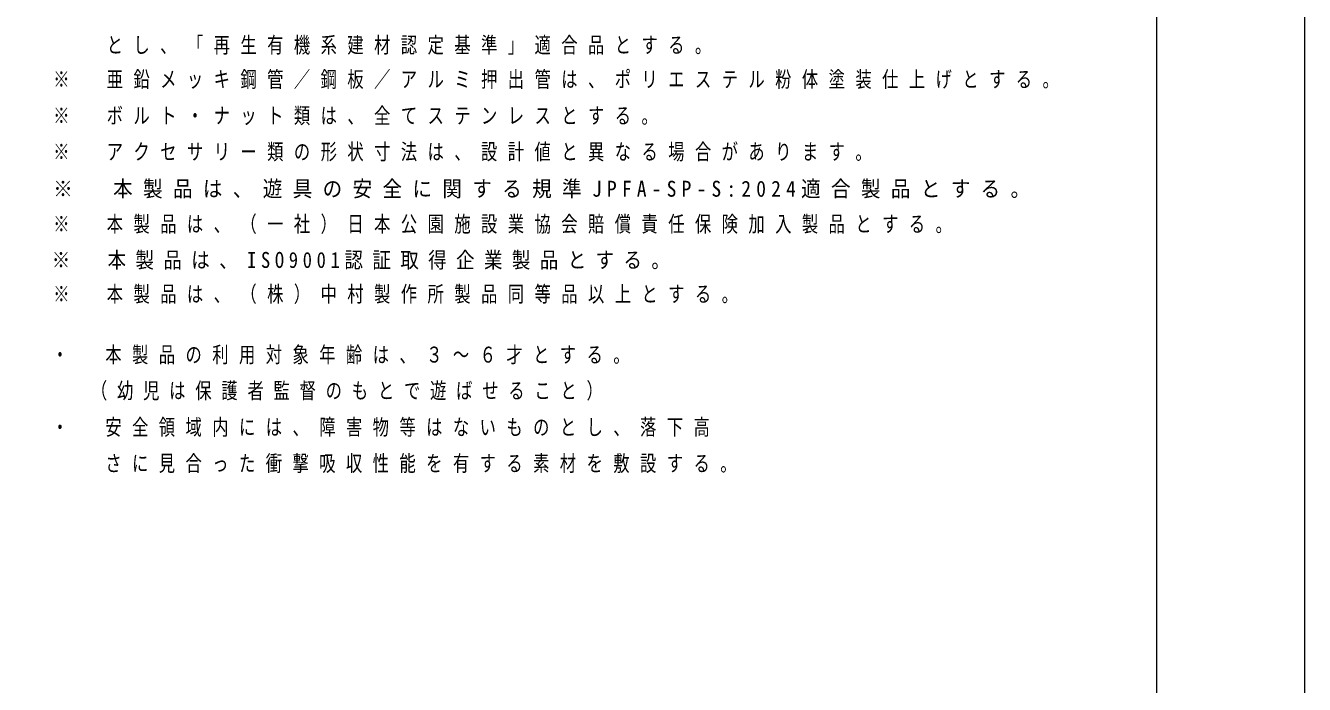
# Model space of a CAD drawing. Units: millimetres on the paper. Extents: x 0 to 420, y -594 to 297.
# Drawn here: x 272.9 to 420, y 64.7 to 140.5 of the extents above; entities that cross this region are included whole.
import ezdxf

# ---------------------------------------------------------------- set-up
doc = ezdxf.new("R2010")
doc.units = ezdxf.units.MM
for name, color, linetype, lineweight in [('0_2', 7, 'Continuous', 13), ('FMT', 7, 'Continuous', 13), ('TEXT', 7, 'Continuous', 13)]:
    doc.layers.add(name, color=color, linetype=linetype, lineweight=lineweight)
doc.styles.add('ＭＳ ゴシック', font='')
doc.styles.get('ＭＳ ゴシック').set_extended_font_data('MS Gothic')

msp = doc.modelspace()

# ---------------------------------------------------------------- linework, layer by layer
at = {"layer": '0_2'}
msp.add_lwpolyline([(0, 297), (420, 297), (420, 0), (0, 0)], close=True, dxfattribs=at)
at = {"layer": 'FMT'}
msp.add_line((403, 272), (403, 15), dxfattribs=at)

# ---------------------------------------------------------------- texts
at = {"layer": 'TEXT', "char_height": 1.833, "attachment_point": 7, "style": 'ＭＳ ゴシック'}
for s, insert in [('\\T1.64;\\W0.75;\u3000\u3000とし、「再生有機系建材認定基準」適合品とする。', (276.092, 137.092)), ('\\T1.64;\\W0.75;※\u3000亜鉛メッキ鋼管／鋼板／アルミ押出管は、ポリエステル粉体塗装仕上げとする。', (276.092, 133.15)), ('\\T1.64;\\W0.75;※\u3000ボルト・ナット類は、全てステンレスとする。', (276.092, 128.984)), ('\\T1.64;\\W0.75;※\u3000アクセサリー類の形状寸法は、設計値と異なる場合があります。', (276.092, 124.817)), ('\\T1.53;\\W0.9;※\u3000本製品は、遊具の安全に関する規準JPFA-SP-S:2024適合製品とする。', (276.092, 120.567)), ('\\T1.64;\\W0.75;※\u3000本製品は、（一社）日本公園施設業協会賠償責任保険加入製品とする。', (276.092, 116.484)), ('\\T1.51;\\W0.85;※\u3000本製品は、ISO9001認証取得企業製品とする。', (275.924, 112.378)), ('\\T1.64;\\W0.75;※\u3000本製品は、（株）中村製作所製品同等品以上とする。', (276.092, 108.43)), ('\\T1.64;\\W0.75;・\u3000本製品の利用対象年齢は、３～６才とする。', (275.931, 101.482)), ('\\T1.6;\\W0.75;\\~\u3000（幼児は保護者監督のもとで遊ばせること）', (275.931, 97.316)), ('\\T1.64;\\W0.75;・\u3000安全領域内には、障害物等はないものとし、落下高', (275.931, 93.149)), ('\\T1.64;\\W0.75;\u3000\u3000さに見合った衝撃吸収性能を有する素材を敷設する。', (275.931, 88.983))]:
    msp.add_mtext(s, dxfattribs=dict(at, insert=insert))

doc.saveas('drawing.dxf')
